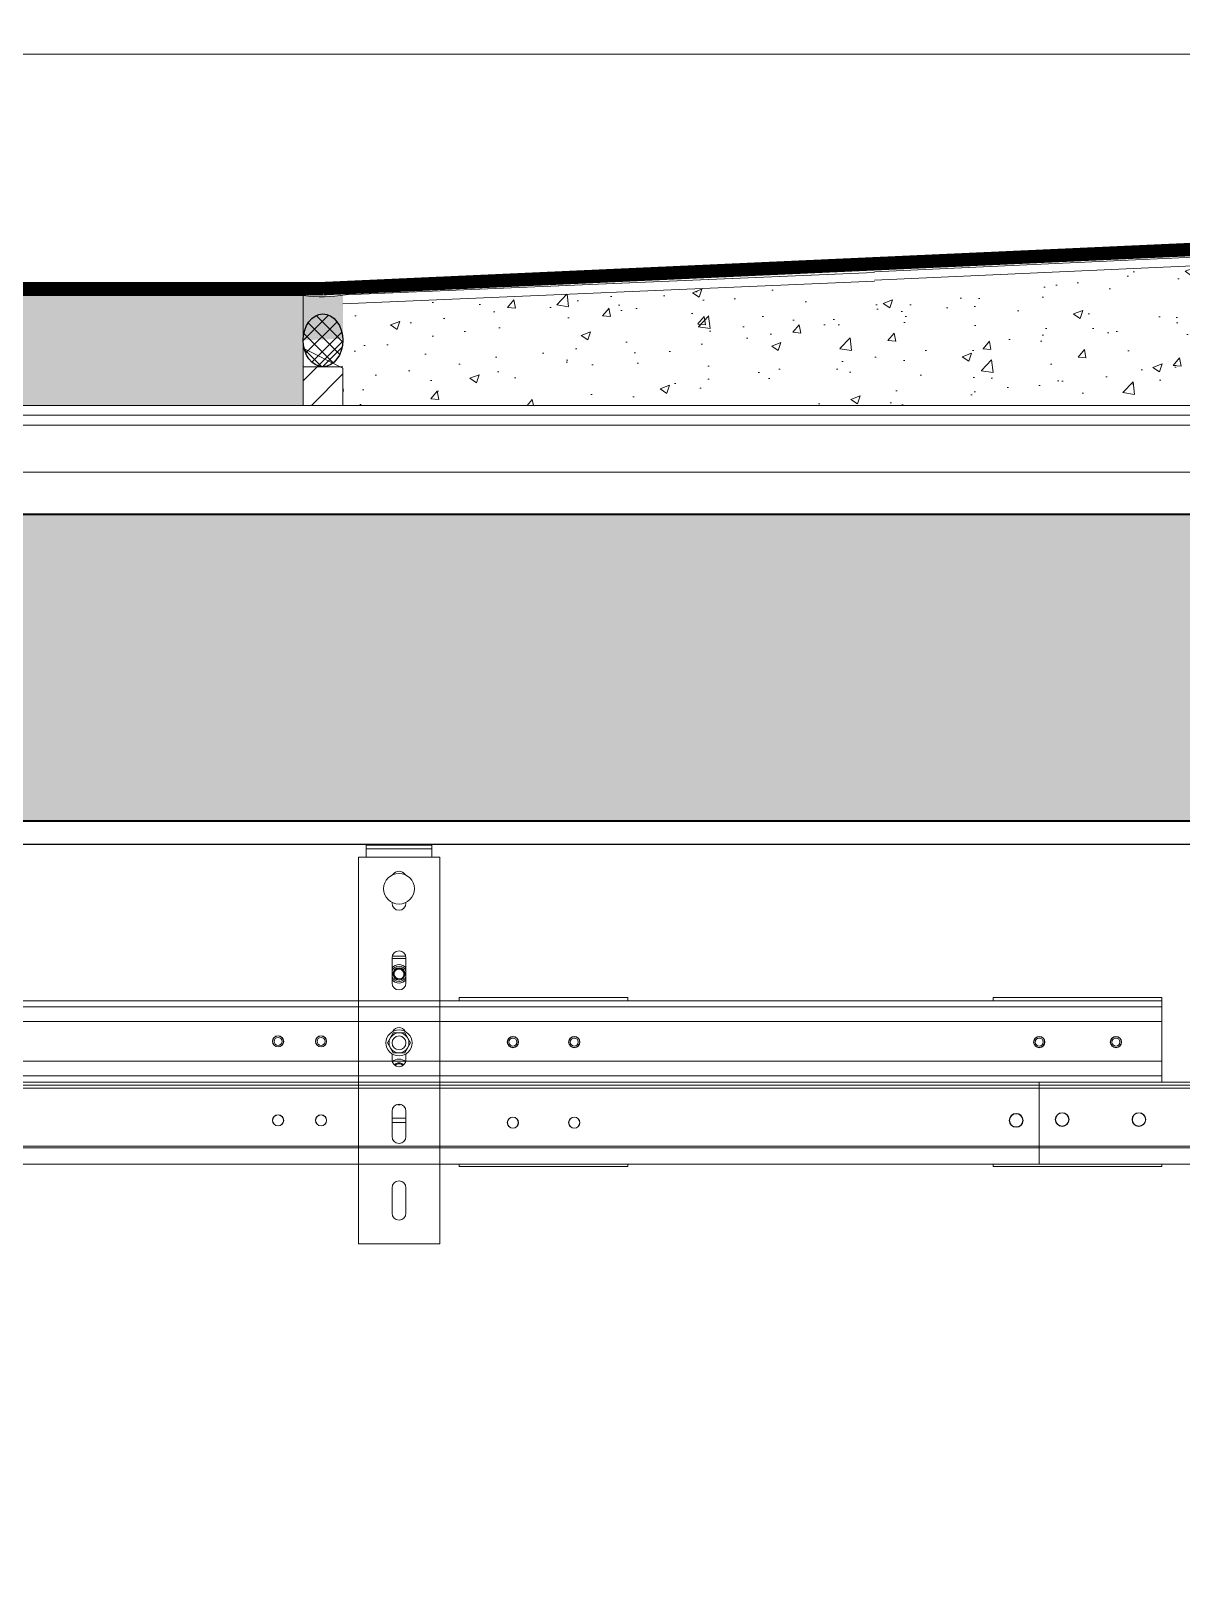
# Model space of a CAD drawing. Header units: millimetres. Extents: x -6181 to 191287, y -8583 to 23546.
# Drawn here: x 176888 to 177638, y 2400 to 3415 of the extents above; entities that cross this region are included whole.
import ezdxf

# ---------------------------------------------------------------- set-up
doc = ezdxf.new("R2010")
doc.units = ezdxf.units.MM
doc.header["$MEASUREMENT"] = 0
for name, color, linetype, lineweight in [('1735-DT-5BR-SEC_CC$0$00--Garage Sliding Door', 250, 'Continuous', 13), ('1735-DT-5BR-SEC_CC$0$06--LINE-1', 9, 'Continuous', 18), ('1735-DT-5BR-SEC_CC$0$E--CONCRETE-4', 4, 'Continuous', 40), ('1735-DT-5BR-SEC_CC$0$E--CONCRETE-SHADE', 253, 'Continuous', 25), ('1735-DT-5BR-SEC_CC$0$J--WATERPROOFING-1', 1, 'Continuous', 18), ('1735-DT-5BR-SEC_CC$0$J--WATERPROOFING-2', 2, 'Continuous', 25), ('1735-DT-5BR-SEC_CC$0$J--WATERPROOFING-3', 3, 'Continuous', 35), ('1735-DT-5BR-SEC_CC$0$P--INSULATION', 8, 'Continuous', 13)]:
    doc.layers.add(name, color=color, linetype=linetype, lineweight=lineweight)
doc.layers.add('1735-DT-5BR-SEC_CC$0$00--ORIGIN', color=6, linetype='Continuous', lineweight=0, plot=False)
doc.linetypes.add('1735-DT-5BR-SEC_CC$0$BATTING', pattern='A,0.00254,-2.54,[134,ltypeshp.shx,S=2.54,R=0,X=-2.54,Y=0],-5.08,[134,ltypeshp.shx,S=2.54,R=180,X=2.54,Y=0],-2.54', length=10.16254)

# ---------------------------------------------------------------- blocks, each defined once
blk = doc.blocks.new('*U320')
at = {"layer": '1735-DT-5BR-SEC_CC$0$06--LINE-1'}
h = blk.add_hatch(dxfattribs=at)
h.set_pattern_fill('AR-CONC', color=256, scale=10, style=0)
h.set_pattern_definition([(50, (-75741.97, -20529.97), (71.72602, -6.27521), [7.5, -82.5]), (355, (-75741.97, -20529.97), (-13.87513, 75.21921), [6, -66]), (100.45144, (-75735.99, -20530.496), (57.85088, 68.944), [6.37402, -70.11421]), (46.1842, (-75741.97, -20509.97), (106.72413, -16.55193), [11.25, -123.75]), (96.63564, (-75733.08, -20511.35), (93.4662, 97.41186), [9.56103, -105.17138]), (351.18416, (-75741.97, -20509.97), (93.4662, 97.41186), [9, -99]), (21, (-75731.97, -20514.97), (59.690705, -40.26189), [7.5, -82.5]), (326, (-75731.97, -20514.97), (24.33153, 72.515), [6, -66]), (71.45144, (-75726.995, -20518.33), (84.02224, 32.25312), [6.37402, -70.11421]), (37.5, (-75741.97, -20529.973), (1.215986, 33.289385), [0, -65.2, 0, -67, 0, -66.25]), (7.5, (-75741.97, -20529.973), (26.306954, 39.44117), [0, -38.2, 0, -63.7, 0, -25.25]), (327.5, (-75764.27, -20529.973), (53.382244, -2.255487), [0, -25, 0, -78, 0, -103.5]), (317.5, (-75774.27, -20529.973), (58.318617, 10.0105), [0, -32.5, 0, -51.8, 0, -73.5])])
edge = h.paths.add_edge_path()
edge.add_line((-40042.2, 10382.2), (-40042.2, 10496.1))
edge.add_line((-40042.2, 10496.1), (-39667.2, 10513.1))
edge.add_line((-39667.2, 10513.1), (-39667.2, 10402.2))
edge.add_arc((-39687.4, 10402.4), 20.2, 270.6255, 359.3745, ccw=False)
edge.add_line((-39687.2, 10382.2), (-40042.2, 10382.2))
h.paths.add_polyline_path([(-40726.3, 10465.3), (-40476, 10475.9), (-40476, 10382.2), (-40726.3, 10382.2)])
h.paths.add_polyline_path([(-40476, 10382.2), (-40476, 10476.6), (-40072.2, 10494.8), (-40072.2, 10382.2)])
h.paths.add_polyline_path([(-40876.9, 10382.2), (-40876.9, 10458.5), (-40727.8, 10463.9), (-40727.8, 10382.2)])
h = blk.add_hatch(dxfattribs=at)
h.set_pattern_fill('AR-CONC', color=256, scale=10, style=0)
h.set_pattern_definition([(50, (-2344.825, -89.98), (71.72602, -6.27521), [7.5, -82.5]), (355, (-2344.825, -89.98), (-13.87513, 75.21921), [6, -66]), (100.45144, (-2338.85, -90.5), (57.85088, 68.944), [6.37402, -70.11421]), (46.1842, (-2344.825, -69.98), (106.72413, -16.55193), [11.25, -123.75]), (96.63564, (-2335.93, -71.36), (93.4662, 97.41186), [9.56103, -105.17138]), (351.18416, (-2344.82, -69.98), (93.4662, 97.41186), [9, -99]), (21, (-2334.825, -74.98), (59.690705, -40.26189), [7.5, -82.5]), (326, (-2334.825, -74.98), (24.33153, 72.515), [6, -66]), (71.45144, (-2329.85, -78.33), (84.02224, 32.25312), [6.37402, -70.11421]), (37.5, (-2344.825, -89.977), (1.215986, 33.289385), [0, -65.2, 0, -67, 0, -66.25]), (7.5, (-2344.825, -89.977), (26.306954, 39.44117), [0, -38.2, 0, -63.7, 0, -25.25]), (327.5, (-2367.125, -89.977), (53.382244, -2.255487), [0, -25, 0, -78, 0, -103.5]), (317.5, (-2377.125, -89.977), (58.318617, 10.0105), [0, -32.5, 0, -51.8, 0, -73.5])])
h.paths.add_polyline_path([(-43283.2, 10465.1), (-40906.9, 10465.1), (-40906.9, 10382.2), (-43283.2, 10382.2)])
at = {"layer": '1735-DT-5BR-SEC_CC$0$J--WATERPROOFING-2'}
h = blk.add_hatch(color=252, dxfattribs=at)
edge = h.paths.add_edge_path()
edge.add_ellipse((-40891.9, 10431.3), major_axis=(0, -19.9), ratio=0.75188, start_angle=94.7878, end_angle=270, ccw=False)
edge.add_line((-40876.9, 10433), (-40876.9, 10465.1))
edge.add_arc((-40891.9, 10589.1), 124.9, 263.0944, 276.8706, ccw=False)
edge.add_line((-40906.9, 10465.1), (-40906.9, 10431.3))
edge.add_line((-40906.9, 10431.3), (-40906.9, 10431.3))
at = {"layer": '1735-DT-5BR-SEC_CC$0$J--WATERPROOFING-2', "lineweight": 9}
h = blk.add_hatch(dxfattribs=at)
h.set_pattern_fill('ANSI37', color=256, scale=65, style=0)
h.set_pattern_definition([(45, (-165188.302, 57135.414), (-5.7452426, 5.7452426), []), (135, (-165188.302, 57135.414), (-5.7452426, -5.7452426), [])])
edge = h.paths.add_edge_path()
edge.add_ellipse((-40891.9, 10431.3), major_axis=(0, -19.9), ratio=0.75188, start_angle=367.0305, end_angle=447.7649)
edge.add_line((-40876.9, 10430.5), (-40876.9, 10432.1))
edge.add_ellipse((-40891.9, 10431.3), major_axis=(0, -19.9), ratio=0.75188, start_angle=92.2351, end_angle=352.9695)
edge.add_line((-40893.7, 10411.5), (-40890, 10411.5))
at = {"layer": '1735-DT-5BR-SEC_CC$0$00--ORIGIN'}
blk.add_lwpolyline([(-39601.9, 10300), (-43283.2, 10300), (-43283.2, 10485.3)], dxfattribs=at)
at = {"layer": '1735-DT-5BR-SEC_CC$0$J--WATERPROOFING-1', "color": 8}
for p, q in [((-40476, 10483.1), (-40072.2, 10501.3)), ((-40476, 10476.6), (-40072.2, 10494.8)), ((-40874.8, 10465.5), (-40476, 10482.4)), ((-40726.3, 10471.8), (-40475.8, 10482.4)), ((-40876.9, 10458.9), (-40475.8, 10475.9)), ((-40906.9, 10411.4), (-40906.9, 10382.2)), ((-40876.9, 10411.4), (-40906.9, 10411.4)), ((-40876.9, 10410.4), (-40876.9, 10382.2)), ((-43283.2, 10382.2), (-40891.9, 10382.2)), ((-43283.2, 10374.7), (-40891.9, 10374.7)), ((-40476, 10382.2), (-40891.9, 10382.2)), ((-40476, 10374.7), (-40891.9, 10374.7)), ((-39687.2, 10382.2), (-40476, 10382.2)), ((-39687.1, 10374.7), (-40476, 10374.7)), ((-43283.2, 10367.2), (-40891.9, 10367.2)), ((-40476, 10367.2), (-40891.9, 10367.2)), ((-39687.1, 10367.2), (-40476, 10367.2))]:
    blk.add_line(p, q, dxfattribs=at)
blk.add_lwpolyline([(-43283.2, 10465.1), (-40906.9, 10465.1), (-40906.9, 10382.2), (-43283.2, 10382.2)], dxfattribs=at)
blk.add_lwpolyline([(-43283.2, 10465.1), (-40906.9, 10465.1), (-40906.9, 10382.2), (-43283.2, 10382.2)], close=True, dxfattribs=at)
blk.add_arc((-40892.2, 10576.3), 112.1, 262.4789, 278.9045, dxfattribs=at)
at = {"layer": '1735-DT-5BR-SEC_CC$0$J--WATERPROOFING-2', "lineweight": 13}
for p, q in [((-40906.9, 10400.7), (-40876.9, 10430.7)), ((-40906.9, 10425.4), (-40876.9, 10410.4)), ((-40900.6, 10382.2), (-40876.9, 10405.9))]:
    blk.add_line(p, q, dxfattribs=at)
at = {"layer": '1735-DT-5BR-SEC_CC$0$J--WATERPROOFING-2', "extrusion": (0, 0, -1)}
blk.add_ellipse((-40891.9, 10431.3), major_axis=(0, -19.9), ratio=0.75188, start_param=-1.570796, end_param=4.712389, dxfattribs=at)
at = {"layer": '1735-DT-5BR-SEC_CC$0$J--WATERPROOFING-3', "color": 252, "const_width": 10.1}
for points in [[(-39601.1, 10643.4), (-39627.7, 10625.1), (-39828.9, 10518.2), (-40891.9, 10470.3)], [(-40891.9, 10470.3), (-43283.2, 10470.4)]]:
    blk.add_lwpolyline(points, dxfattribs=at)
at = {"layer": '1735-DT-5BR-SEC_CC$0$P--INSULATION', "linetype": '1735-DT-5BR-SEC_CC$0$BATTING', "ltscale": 0.05}
blk.add_line((-39604.2, 10331.8), (-43283.2, 10331.8), dxfattribs=at)
blk = doc.blocks.new('1735-DT-5BR-SEC_CC$0$A$C5FD54F99')
at = {"layer": '1735-DT-5BR-SEC_CC$0$00--Garage Sliding Door'}
for p, q in [((5, 257.5), (5, 260)), ((48, 260), (5, 260)), ((5, 257.5), (5, 252)), ((48, 257.5), (5, 257.5)), ((48, 260), (48, 252)), ((0, 252), (53, 252)), ((0, 0), (0, 252)), ((53, 0), (53, 252)), ((22, 222.6), (22, 222)), ((31, 222), (31, 222.6)), ((22, 186.5), (22, 170)), ((31, 186), (22, 186)), ((30.8, 187.5), (22.2, 187.5)), ((31, 170), (31, 186.5)), ((19, 131), (22.8, 137.5)), ((30.3, 137.5), (22.8, 137.5)), ((34, 131), (30.3, 137.5)), ((19, 131), (22.8, 124.5)), ((22, 123.8), (22, 120)), ((30.3, 124.5), (22.8, 124.5)), ((30.3, 124.5), (34, 131)), ((31, 120), (31, 123.8)), ((22, 86.5), (22, 70)), ((31, 82), (22, 82)), ((31, 70), (31, 86.5)), ((31, 79.2), (22, 79.2)), ((22, 36.5), (22, 20)), ((31, 20), (31, 36.5)), ((0, 0), (53, 0))]:
    blk.add_line(p, q, dxfattribs=at)
for centre, radius in [((26.5, 231.5), 10), ((26.5, 176), 4), ((26.5, 176), 3.5), ((26.5, 131), 8.5), ((26.5, 131), 4.5)]:
    blk.add_circle(centre, radius, dxfattribs=at)
for centre, radius, start, end in [((26.5, 238.5), 4.5, 29.5392, 150.4608), ((26.5, 222), 4.5, 180, 0), ((26.5, 186.5), 4.5, 0, 180), ((26.5, 176), 6, 41.1458, 138.854), ((26.5, 176), 5, 24.9111, 155.0889), ((26.5, 176), 5, 204.9111, 335.0889), ((26.5, 176), 3.15, 255, 195), ((26.5, 176), 6, 221.1458, 318.854), ((26.5, 170), 4.5, 180, 0), ((26.5, 131), 6.5, 152.2042, 207.7958), ((26.5, 131), 6.5, 92.2042, 147.7958), ((26.5, 136.5), 4.5, 26.8676, 153.1324), ((26.5, 131), 6.5, 32.2042, 87.7958), ((26.5, 131), 6.5, 332.2042, 27.7958), ((26.5, 131), 6.5, 212.2042, 267.7958), ((26.5, 131), 6.5, 272.2042, 327.7958), ((26.5, 120), 4.5, 180, 0), ((26.5, 114), 6.4, 47.5827, 132.4153), ((26.5, 114), 4, 42.1059, 137.8941), ((26.5, 114), 3.4, 42.4353, 137.5647), ((26.5, 86.5), 4.5, 0, 180), ((26.5, 97), 6.4, 257.1229, 282.8821), ((26.5, 70), 4.5, 180, 0), ((26.5, 36.5), 4.5, 0, 180), ((26.5, 20), 4.5, 180, 0)]:
    blk.add_arc(centre, radius, start, end, dxfattribs=at)
blk = doc.blocks.new('1735-DT-5BR-SEC_CC$0$Garage Sliding Door')
at = {"layer": '1735-DT-5BR-SEC_CC$0$00--Garage Sliding Door'}
for p, q in [((552.8, -155.1), (552.8, -100.1)), ((552.8, -100.1), (662.8, -100.1)), ((662.8, -100.1), (662.8, -102.1)), ((900.8, -100.1), (900.8, -102.1)), ((900.8, -100.1), (1010.8, -100.1)), ((1010.8, -100.1), (1010.8, -102.1)), ((3335.9, -102.1), (552.8, -102.1)), ((3335.9, -106.1), (552.8, -106.1)), ((3335.9, -115.6), (552.8, -115.6)), ((3335.9, -141.6), (552.8, -141.6)), ((3335.9, -151.1), (552.8, -151.1)), ((0, -155.1), (3335.9, -155.1)), ((520.8, -157.1), (3335.9, -157.1)), ((520.8, -159.1), (3335.9, -159.1)), ((632.8, -155.1), (632.8, -196.7)), ((520.8, -196.9), (3335.9, -196.9)), ((520.8, -198.1), (3335.9, -198.1)), ((632.8, -196.9), (632.8, -208.6)), ((520.8, -208.6), (1010.8, -208.6)), ((552.8, -210.1), (552.8, -208.6)), ((662.8, -210.1), (552.8, -210.1)), ((662.8, -208.6), (662.8, -210.1)), ((900.8, -210.1), (900.8, -208.6)), ((1010.8, -210.1), (900.8, -210.1)), ((1010.8, -208.6), (1010.8, -210.1)), ((1010.8, -208.6), (3335.9, -208.6))]:
    blk.add_line(p, q, dxfattribs=at)
for centre, radius in [((582.8, -129.1), 3.65), ((582.8, -129.1), 3.55), ((582.8, -129.1), 2.6), ((632.8, -129.1), 3.65), ((632.8, -129.1), 3.55), ((632.8, -129.1), 2.6), ((935.8, -129.1), 3.65), ((935.8, -129.1), 3.55), ((935.8, -129.1), 2.6), ((975.8, -129.1), 3.65), ((975.8, -129.1), 3.55), ((975.8, -129.1), 2.6), ((1100.8, -128.6), 3.65), ((1100.8, -128.6), 3.55), ((1100.8, -128.6), 2.6), ((1128.8, -128.6), 3.65), ((1128.8, -128.6), 3.55), ((1128.8, -128.6), 2.6), ((567.8, -179.6), 4.5), ((567.8, -179.6), 4.3), ((617.8, -179.6), 4.5), ((617.8, -179.6), 4.3), ((647.8, -180.1), 4.5), ((647.8, -180.1), 4.3), ((935.8, -181.6), 3.65), ((935.8, -181.6), 3.55), ((975.8, -181.6), 3.65), ((975.8, -181.6), 3.55), ((1100.8, -180.1), 3.65), ((1100.8, -180.1), 3.55), ((1128.8, -180.1), 3.65), ((1128.8, -180.1), 3.55)]:
    blk.add_circle(centre, radius, dxfattribs=at)
blk.add_blockref('1735-DT-5BR-SEC_CC$0$A$C5FD54F99', (1023.5, -260.6), dxfattribs=at)
blk = doc.blocks.new('1735-DT-5BR-SEC_CC')
at = {"layer": '1735-DT-5BR-SEC_CC$0$E--CONCRETE-SHADE'}
h = blk.add_hatch(color=256, dxfattribs=at)
h.dxf.hatch_style = 1
h.paths.add_polyline_path([(171992.8, 3400), (172192.8, 3400), (172192.8, 3100), (178192.8, 3100), (178192.8, 3400), (178392.8, 3400), (178392.8, 2800), (178392.8, 2750), (178392.8, 2750), (178392.8, 2400), (178192.8, 2400), (178192.8, 2900), (172193.1, 2900), (172193.1, 2400), (171992.8, 2400), (171992.8, 2900)])
at = {"elevation": 0}
blk.add_lwpolyline([(172192.8, 3400), (172192.8, 3415), (171977.8, 3415), (171977.8, 3165), (171987.8, 3165), (171987.8, 3155), (171977.8, 3155), (171977.8, 2900), (171977.8, 2385), (172208.1, 2385), (172208.1, 2885), (178177.8, 2885), (178177.8, 2385), (178407.8, 2385), (178407.8, 2734.6), (178407.8, 2800), (178407.8, 3155), (178397.8, 3155), (178397.8, 3165), (178407.8, 3165), (178407.8, 3415), (178192.8, 3415), (178192.8, 3400)], dxfattribs=at)
at = {"layer": '1735-DT-5BR-SEC_CC$0$06--LINE-1'}
blk.add_line((178192.8, 3400, 0), (172192.1, 3400, 0), dxfattribs=at)
at = {"layer": '1735-DT-5BR-SEC_CC$0$E--CONCRETE-4', "elevation": 0}
blk.add_lwpolyline([(178392.8, 2800), (178392.8, 2800), (178392.8, 2750), (178392.8, 2750), (178392.8, 2400), (178192.8, 2400), (178192.4, 2900), (172193.1, 2900), (172193.1, 2400), (171992.8, 2400), (171992.8, 3400), (172192.8, 3400), (172192.8, 3100), (178192.8, 3100), (178192.8, 3400), (178392.8, 3400)], close=True, dxfattribs=at)
at = {"layer": '1735-DT-5BR-SEC_CC$0$00--Garage Sliding Door', "color": 6, "xscale": -1}
blk.add_blockref('1735-DT-5BR-SEC_CC$0$Garage Sliding Door', (178177.8, 2885, 0), dxfattribs=at)
at = {"layer": '1735-DT-5BR-SEC_CC$0$06--LINE-1', "xscale": 0.8640087797541407, "yscale": 0.8640087797541407, "zscale": 0.8640087797541407}
blk.add_blockref('*U320', (212409.2, -5799.3, 0), dxfattribs=at)

msp = doc.modelspace()

# ---------------------------------------------------------------- block references
msp.add_blockref('1735-DT-5BR-SEC_CC', (0, 0))

doc.saveas('drawing.dxf')
